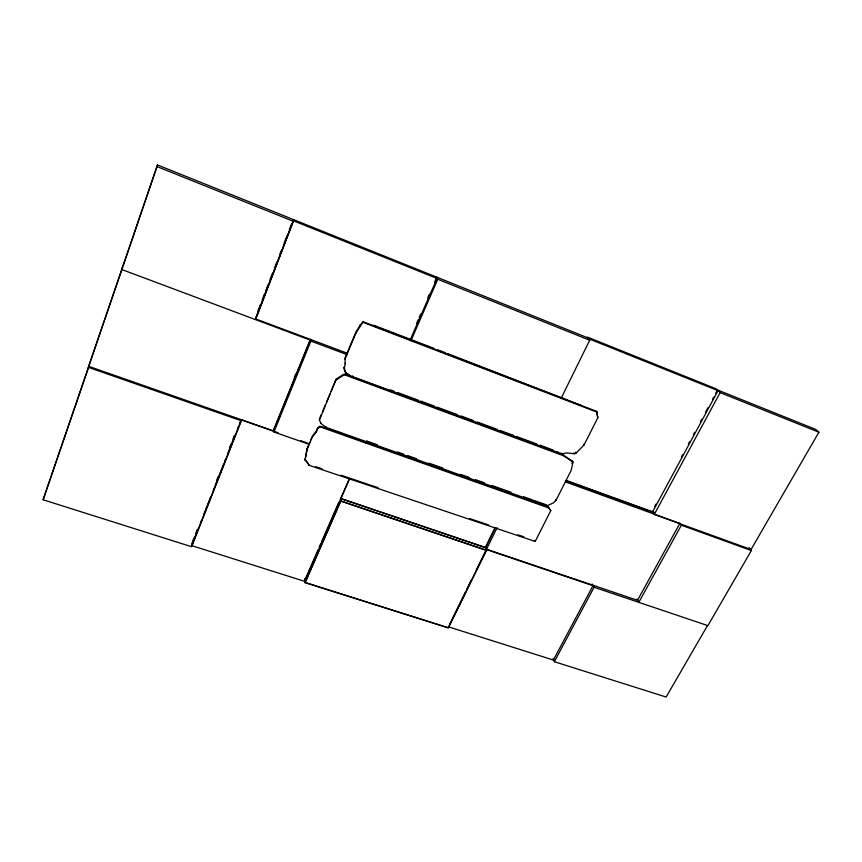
<?xml version="1.0" encoding="UTF-8"?>
<svg xmlns="http://www.w3.org/2000/svg" width="862" height="862" viewBox="0 0 862 862"><rect width="100%" height="100%" fill="white"/><g stroke="black" fill="none" stroke-linecap="round" stroke-linejoin="round"><path stroke-width="1.29" d="M309.027 444.275L273.944 432.013L274.03 428.737L310.201 339.596M344.218 368.462L345.253 363.818L344.94 358.269L355.683 332.613L360.144 325.049L363.128 321.763L596.698 411.411L597.797 417.79L583.962 445.115L576.182 452.992L574.351 453.757L567.067 452.959L561.55 453.821L349.132 375.315L345.328 372.287L344.164 366.932L344.272 367.654M321.257 426.464L548.232 506.996L550.775 510.66L535.183 541.455L309.005 465.275L305.029 459.543L307.249 448.24L309.803 442.131M305.062 460.405L307.249 448.24M121.607 269.461L122.49 267.78L43.1 499.777L191.407 546.659L191.978 543.082M571.991 463.605L572.497 461.235L563.112 454.888L344.164 374L344.261 374.733L563.576 455.718L572.971 462.064L571.172 470.372L555.85 500.628L552.995 503.096L547.025 505.811L325.965 427.337L320.793 423.339L319.306 419.449M255.335 319.522L293.317 221.286L293.263 219.498L157.509 164.965L88.624 366.307L273.513 430.957L310.363 340.156L121.542 269.418L122.652 267.306M89.077 365.876L43.1 499.777M123.083 266.046L157.509 164.965M257.953 310.891L260.378 304.631M262.307 299.62L264.731 293.36M265.69 290.86L268.114 284.6M270.043 279.59L272.467 273.329M274.396 268.33L276.821 262.07M279.719 254.559L281.174 250.799M284.072 243.289L286.981 235.779M289.395 229.518L291.334 224.508M256.014 317.335L293.748 219.702L436.344 276.993L437.034 278.458L410.269 339.747M293.748 219.702L255.874 318.983L347.44 353.301M192.463 541.832L193.95 538.071M195.922 533.061L197.409 529.3M216.664 480.436L218.151 476.675M229.507 447.852L230.994 444.092M232.966 439.081L234.442 435.321M192.42 543.222L197.861 529.44M200.329 523.18L201.32 520.67M203.788 514.409L210.705 496.868M213.173 490.607L214.164 488.097M215.144 485.597L223.549 464.295M224.529 461.795L225.521 459.284M227.988 453.024L234.906 435.482M237.373 429.222L238.365 426.712M239.356 424.201L240.832 420.451M191.407 546.659L241.08 420.71L88.215 367.287M294.168 377.804L295.677 374.097M273.944 432.013L310.88 341.083L310.762 339.262M310.837 439.685L311.861 437.239M319.824 418.232L321.354 414.568M322.377 412.122L325.448 404.795M326.472 402.349L330.049 393.794M331.073 391.359L336.191 379.14L343.162 374.647M307.281 449.091L312.41 436.84L316.419 431.862L317.733 427.8L320.017 426.033L320.071 426.841L317.787 428.608M319.36 420.247L336.191 379.14M345.037 358.98L355.801 333.292L363.128 321.763M313.175 435.019L316.376 431.043L317.733 427.8M352.213 376.974L352.655 375.929M416.561 323.562L418.156 319.899M419.223 317.464L420.818 313.8M427.746 297.929L429.341 294.265M434.674 282.057L436.797 277.176L587.798 337.839L589.683 340.231L561.528 397.479M304.857 580.029L318.132 549.622M319.188 547.198L320.783 543.545M321.849 541.11L338.831 502.19M349.282 478.819L340.727 498.419L485.618 547.542L495.1 528.223M349.466 479.013L304.771 581.387L192.021 545.721L241.629 419.988L278.167 432.767M304.932 582.615L340.652 500.854L340.425 498.538L485.726 547.801L486.545 550.236L448.326 627.935L304.932 582.615L304.695 578.811M365.93 442.971L366.996 440.525M410.958 340.662L437.777 279.266L436.797 277.176M495.079 527.684L485.715 546.777L486.524 549.191L637.481 600.329L679.827 523.406L565.494 481.933M449.555 624.4L450.74 621.987M451.925 619.573L465.577 591.817M466.762 589.403L471.503 579.749M476.255 570.084L486.34 549.568L485.522 547.144M486.524 549.191L497.115 527.652M533.007 501.598L533.643 500.316L546.605 504.916L547.025 505.811M557.38 452.765L557.865 451.796M592.183 584.016L592.991 585.686L553.372 660.033L448.369 626.814M707.465 625.618L666.132 697.035L554.341 661.714L594.08 587.259L593.121 585.287M654.689 506.49L655.96 504.13M681.346 457.054L682.618 454.694M688.329 444.102L689.6 441.753M693.414 434.685L694.675 432.336M700.397 421.744L701.657 419.385M705.472 412.327L708.014 407.618M712.454 399.375L713.725 397.026M715.622 393.492L717.529 389.958L815.786 429.438L818.9 432.228L751.039 549.525L654.28 514.431L652.146 511.198M654.28 514.431L720.136 392.598L716.193 388.848L587.528 337.128L588.843 338.798L718.003 390.68L652.469 512.125L565.353 480.49M679.989 523.223L681.346 525.195L638.85 602.279L637.072 599.015M748.992 547.542L751.352 550.57L707.896 625.65L594.08 587.259M336.277 379.883L344.261 374.733M315.675 466.676L322.032 468.82M341.115 475.242L377.998 487.676M469.574 518.536L488.657 524.969M517.846 534.806L523.891 536.843M486.34 549.568L592.991 585.686M340.652 500.854L486.545 550.236M300.849 440.697L307.141 442.896M368.376 441.613L377.211 444.749M397.393 451.925L403.696 454.166M407.489 455.502L416.314 458.649M428.931 463.12L442.809 468.055M460.47 474.326L469.305 477.462M475.608 479.703L484.444 482.839M492.019 485.532L510.94 492.245M523.557 496.727L532.382 499.863M320.071 426.841L548.663 507.89L550.775 510.66M567.185 480.791L654.269 512.416M681.346 525.195L751.352 550.57M390.421 389.893L394.203 391.294M397.975 392.684L418.124 400.13M420.634 401.067L434.491 406.185M437.002 407.112L457.151 414.557M460.922 415.958L473.518 420.613M477.289 422.014L497.439 429.459M499.949 430.386L513.795 435.504M516.316 436.441L536.466 443.887M540.237 445.277L552.822 449.932M310.88 341.083L347.375 354.745M433.866 348.334L373.699 325.233L373.86 325.89M437.627 349.778L445.148 352.666M447.658 353.625L581.02 405.388M363.258 322.42L597.215 412.176M293.791 220.941L437.034 278.458M156.615 166.42L293.317 221.286M437.777 279.266L589.683 340.231M720.136 392.598L818.9 432.228M305.029 459.543L308.176 463.444M597.797 417.79L596.698 411.411M583.477 444.296L583.962 445.115M575.697 452.173L576.182 452.992M573.876 452.938L574.351 453.757M572.497 461.235L572.971 462.064M563.112 454.888L563.576 455.718M561.097 452.992L561.55 453.821M555.419 499.744L555.85 500.628M548.232 506.996L548.663 507.89M534.785 540.517L535.183 541.455M553.124 658.493L554.341 661.714M360.144 325.049L360.284 325.707M355.683 332.613L355.801 333.292M349.013 374.582L349.132 375.315M348.248 374.259L348.356 374.992M347.526 373.849L347.634 374.582M346.858 373.365L346.966 374.097M345.145 363.096L345.253 363.818M346.244 372.826L346.352 373.548M345.694 372.212L345.802 372.944M344.832 370.843L344.929 371.576M344.52 370.1L344.617 370.832M344.164 368.537L344.391 370.057M325.901 426.528L325.965 427.337M320.739 422.531L320.793 423.339M316.376 431.043L316.419 431.862M312.367 436.01L312.41 436.84M308.962 464.413L309.005 465.275M306.409 454.058L306.441 454.91M340.781 501.124L305.234 582.496L448.208 627.698L486.243 550.355L340.781 501.124"/></g></svg>
